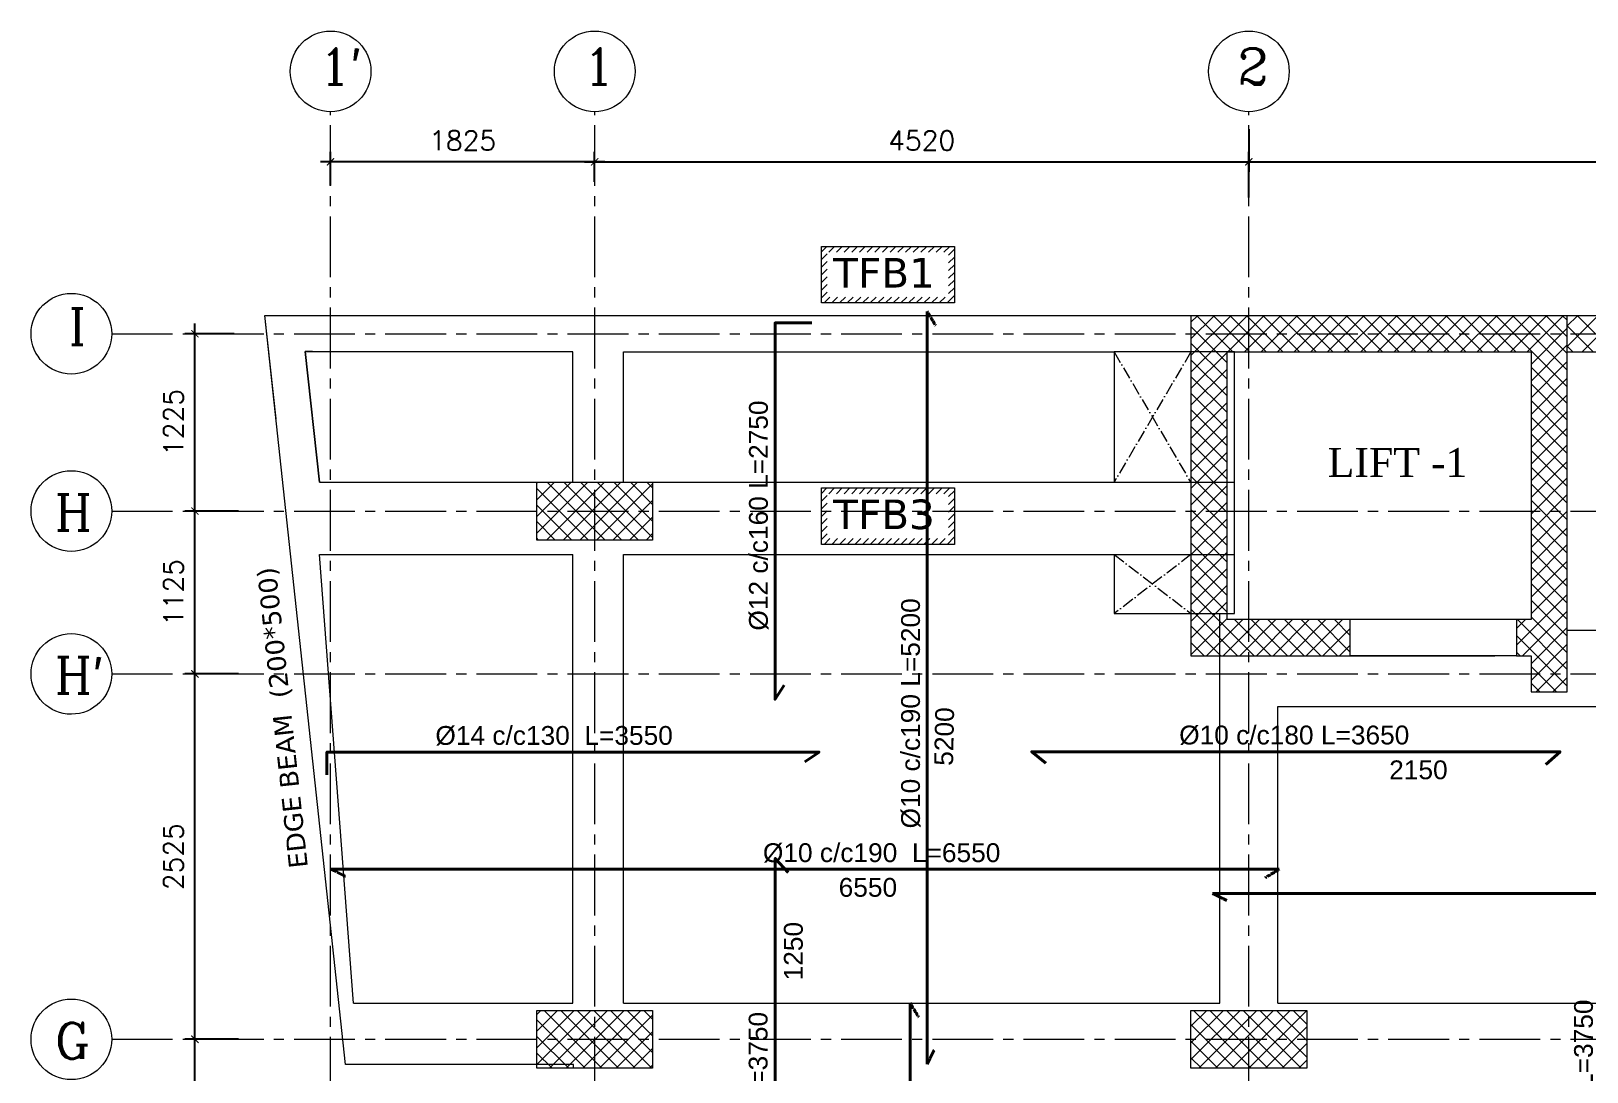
# Model space of a CAD drawing. Header units: inches. Extents: x -26151 to 62940, y -10194 to 246332.
# Drawn here: x 39775 to 40850, y 119329 to 120048 of the extents above; entities that cross this region are included whole.
import ezdxf

# ---------------------------------------------------------------- set-up
doc = ezdxf.new("R2010")
doc.units = ezdxf.units.IN
doc.header["$LTSCALE"] = 0.7
doc.header["$MEASUREMENT"] = 0
for name, pattern in [('ACAD_ISO10W100', [18, 12, -3, 0, -3]), ('CENTER2', [1.125, 0.75, -0.125, 0.125, -0.125]), ('DASHED2', [0.375, 0.25, -0.125])]:
    doc.linetypes.add(name, pattern=pattern)
doc.layers.get('0').update_dxf_attribs({"lineweight": 13})
doc.layers.get('Defpoints').update_dxf_attribs({"lineweight": 5})
for name, color, linetype, lineweight in [('axis', 254, 'ACAD_ISO10W100', 9), ('BEAM', 5, 'Continuous', 0), ('COLUMN', 4, 'Continuous', 20), ('dim', 1, 'Continuous', 25), ('hach', 9, 'Continuous', 9), ('hach 1', 254, 'Continuous', 9), ('hatch', 9, 'Continuous', 9), ('TEXT', 3, 'Continuous', 25), ('top renforcment', 7, 'Continuous', 40)]:
    doc.layers.add(name, color=color, linetype=linetype, lineweight=lineweight)
doc.styles.add('100', font='romans.shx', dxfattribs={"height": 13.5})
doc.styles.add('GENERATED_STYLE_4', font='verdanai.ttf')
doc.styles.add('QW', font='times.ttf', dxfattribs={"height": 15})
doc.styles.add('romanc', font='verdana.ttf', dxfattribs={"height": 250})
doc.styles.get("Standard").update_dxf_attribs({"font": 'arial.ttf', "height": 13})
doc.dimstyles.new('abr100', dxfattribs={"dimtxt": 15, "dimasz": 5, "dimexe": 7, "dimexo": 7, "dimgap": 8, "dimtad": 1, "dimdec": 0, "dimlfac": 10, "dimzin": 4, "dimdsep": 46, "dimtxsty": '100', "dimblk": 'ARCHTICK', "dimcen": 0.09, "dimdle": 7, "dimclrd": 1, "dimclre": 8, "dimclrt": 2, "dimadec": 0, "dimazin": 1, "dimtfac": 1, "dimtdec": 0, "dimtix": 1, "dimtofl": 0, "dimtmove": 0, "dimatfit": 3, "dimldrblk": 'ARCHTICK', "dimfxl": 0, "dimtolj": 1, "dimtzin": 0, "dimlwd": -1, "dimlwe": -1, "dimarcsym": 0})
doc.dimstyles.get("Standard").update_dxf_attribs({"dimtxt": 13, "dimasz": 5, "dimexe": 0.18, "dimexo": 0.0625, "dimgap": 6, "dimtad": 1, "dimdec": 0, "dimlfac": 10, "dimzin": 0, "dimdsep": 46, "dimtxsty": 'Standard', "dimblk": 'ARCHTICK', "dimcen": 0.09, "dimse1": 1, "dimse2": 1, "dimclrd": 1, "dimclre": 7, "dimclrt": 3, "dimadec": 0, "dimazin": 0, "dimtfac": 1, "dimtdec": 0, "dimtix": 1, "dimtofl": 0, "dimtmove": 0, "dimatfit": 3, "dimldrblk": 'ARCHTICK', "dimfxl": 0, "dimtolj": 1, "dimtzin": 0, "dimarcsym": 0})

# ---------------------------------------------------------------- blocks, each defined once
blk = doc.blocks.new('_ArchTick')
at = {"color": 0, "linetype": 'ByBlock', "lineweight": 0, "const_width": 0.15}
blk.add_lwpolyline([(-0.5, -0.5), (0.5, 0.5)], dxfattribs=at)
blk = doc.blocks.new('*D749')
at = {"layer": 'Defpoints', "color": 0, "transparency": 16777216}
for p in [(40616.5, 119957.4), (40164.5, 119936.5), (40616.5, 119925.7)]:
    blk.add_point(p, dxfattribs=at)
at = {"layer": 'dim', "color": 1, "transparency": 16777216}
blk.add_line((40157.5, 119957.4), (40623.5, 119957.4), dxfattribs=at)
at = {"layer": 'dim', "color": 8, "transparency": 16777216}
for p, q in [((40164.5, 119943.5), (40164.5, 119964.4)), ((40616.5, 119932.7), (40616.5, 119964.4))]:
    blk.add_line(p, q, dxfattribs=at)
at = {"layer": 'dim', "color": 1, "transparency": 16777216, "xscale": 5, "yscale": 5, "zscale": 5, "rotation": 180}
blk.add_blockref('_ArchTick', (40164.5, 119957.4), dxfattribs=at)
at = {"layer": 'dim', "color": 1, "transparency": 16777216, "xscale": 5, "yscale": 5, "zscale": 5}
blk.add_blockref('_ArchTick', (40616.5, 119957.4), dxfattribs=at)
at = {"layer": 'dim', "color": 2, "transparency": 16777216, "insert": (40390.5, 119972.1), "char_height": 13.5, "attachment_point": 5, "style": '100'}
blk.add_mtext('\\A1;4520', dxfattribs=at)
blk = doc.blocks.new('*D757')
at = {"layer": 'Defpoints', "color": 0, "transparency": 16777216}
for p in [(39888.3, 119351.1), (39925.5, 119351.1), (39930.5, 118976.1)]:
    blk.add_point(p, dxfattribs=at)
at = {"layer": 'dim', "color": 1, "transparency": 16777216}
blk.add_line((39888.3, 118969.1), (39888.3, 119358.1), dxfattribs=at)
at = {"layer": 'dim', "color": 8, "transparency": 16777216}
for p, q in [((39918.5, 119351.1), (39881.3, 119351.1)), ((39923.5, 118976.1), (39881.3, 118976.1))]:
    blk.add_line(p, q, dxfattribs=at)
at = {"layer": 'dim', "color": 1, "transparency": 16777216, "xscale": 5, "yscale": 5, "zscale": 5}
for p, rotation in [((39888.3, 119351.1), 90), ((39888.3, 118976.1), 270)]:
    blk.add_blockref('_ArchTick', p, dxfattribs=dict(at, rotation=rotation))
at = {"layer": 'dim', "color": 2, "transparency": 16777216, "insert": (39873.5, 119163.6), "char_height": 13.5, "attachment_point": 5, "rotation": 90, "style": '100'}
blk.add_mtext('\\A1;3750', dxfattribs=at)
blk = doc.blocks.new('*D758')
at = {"layer": 'Defpoints', "color": 0, "transparency": 16777216}
for p in [(39888.3, 119603.6), (39925.5, 119603.6), (39925.5, 119351.1)]:
    blk.add_point(p, dxfattribs=at)
at = {"layer": 'dim', "color": 8, "transparency": 16777216}
for p, q in [((39918.5, 119603.6), (39881.3, 119603.6)), ((39918.5, 119351.1), (39881.3, 119351.1))]:
    blk.add_line(p, q, dxfattribs=at)
at = {"layer": 'dim', "color": 1, "transparency": 16777216}
blk.add_line((39888.3, 119344.1), (39888.3, 119610.6), dxfattribs=at)
at = {"layer": 'dim', "color": 1, "transparency": 16777216, "xscale": 5, "yscale": 5, "zscale": 5}
for p, rotation in [((39888.3, 119603.6), 90), ((39888.3, 119351.1), 270)]:
    blk.add_blockref('_ArchTick', p, dxfattribs=dict(at, rotation=rotation))
at = {"layer": 'dim', "color": 2, "transparency": 16777216, "insert": (39873.5, 119477.3), "char_height": 13.5, "attachment_point": 5, "rotation": 90, "style": '100'}
blk.add_mtext('\\A1;2525', dxfattribs=at)
blk = doc.blocks.new('*D759')
at = {"layer": 'Defpoints', "color": 0, "transparency": 16777216}
for p in [(39888.3, 119838.6), (39922.5, 119838.6), (39925.5, 119716.1)]:
    blk.add_point(p, dxfattribs=at)
at = {"layer": 'dim', "color": 8, "transparency": 16777216}
for p, q in [((39915.5, 119838.6), (39881.3, 119838.6)), ((39918.5, 119716.1), (39881.3, 119716.1))]:
    blk.add_line(p, q, dxfattribs=at)
at = {"layer": 'dim', "color": 1, "transparency": 16777216}
blk.add_line((39888.3, 119709.1), (39888.3, 119845.6), dxfattribs=at)
at = {"layer": 'dim', "color": 1, "transparency": 16777216, "xscale": 5, "yscale": 5, "zscale": 5}
for p, rotation in [((39888.3, 119838.6), 90), ((39888.3, 119716.1), 270)]:
    blk.add_blockref('_ArchTick', p, dxfattribs=dict(at, rotation=rotation))
at = {"layer": 'dim', "color": 2, "transparency": 16777216, "insert": (39873.5, 119777.3), "char_height": 13.5, "attachment_point": 5, "rotation": 90, "style": '100'}
blk.add_mtext('\\A1;1225', dxfattribs=at)
blk = doc.blocks.new('*D760')
at = {"layer": 'Defpoints', "color": 0, "transparency": 16777216}
for p in [(39888.3, 119716.1), (39925.5, 119716.1), (39925.5, 119603.6)]:
    blk.add_point(p, dxfattribs=at)
at = {"layer": 'dim', "color": 1, "transparency": 16777216}
blk.add_line((39888.3, 119596.6), (39888.3, 119723.1), dxfattribs=at)
at = {"layer": 'dim', "color": 8, "transparency": 16777216}
for p, q in [((39918.5, 119716.1), (39881.3, 119716.1)), ((39918.5, 119603.6), (39881.3, 119603.6))]:
    blk.add_line(p, q, dxfattribs=at)
at = {"layer": 'dim', "color": 1, "transparency": 16777216, "xscale": 5, "yscale": 5, "zscale": 5}
for p, rotation in [((39888.3, 119716.1), 90), ((39888.3, 119603.6), 270)]:
    blk.add_blockref('_ArchTick', p, dxfattribs=dict(at, rotation=rotation))
at = {"layer": 'dim', "color": 2, "transparency": 16777216, "insert": (39873.5, 119659.8), "char_height": 13.5, "attachment_point": 5, "rotation": 90, "style": '100'}
blk.add_mtext('\\A1;1125', dxfattribs=at)
blk = doc.blocks.new('*D761')
at = {"layer": 'Defpoints', "color": 0, "transparency": 16777216}
for p in [(39982, 119957.4), (40164.5, 119936.8), (39982, 119934)]:
    blk.add_point(p, dxfattribs=at)
at = {"layer": 'dim', "color": 1, "transparency": 16777216}
blk.add_line((40171.5, 119957.4), (39975, 119957.4), dxfattribs=at)
at = {"layer": 'dim', "color": 8, "transparency": 16777216}
for p, q in [((39982, 119941), (39982, 119964.4)), ((40164.5, 119943.8), (40164.5, 119964.4))]:
    blk.add_line(p, q, dxfattribs=at)
at = {"layer": 'dim', "color": 1, "transparency": 16777216, "xscale": 5, "yscale": 5, "zscale": 5, "rotation": 180}
blk.add_blockref('_ArchTick', (39982, 119957.4), dxfattribs=at)
at = {"layer": 'dim', "color": 1, "transparency": 16777216, "xscale": 5, "yscale": 5, "zscale": 5}
blk.add_blockref('_ArchTick', (40164.5, 119957.4), dxfattribs=at)
at = {"layer": 'dim', "color": 2, "transparency": 16777216, "insert": (40073.3, 119972.1), "char_height": 13.5, "attachment_point": 5, "style": '100'}
blk.add_mtext('\\A1;1825', dxfattribs=at)
blk = doc.blocks.new('*D762')
at = {"layer": 'Defpoints', "color": 0, "transparency": 16777216}
for p in [(40616.5, 119987), (41256.5, 119957.4), (41256.5, 119928.3)]:
    blk.add_point(p, dxfattribs=at)
at = {"layer": 'dim', "color": 8, "transparency": 16777216}
for p, q in [((40616.5, 119980), (40616.5, 119950.4)), ((41256.5, 119935.3), (41256.5, 119964.4))]:
    blk.add_line(p, q, dxfattribs=at)
at = {"layer": 'dim', "color": 1, "transparency": 16777216}
blk.add_line((40609.5, 119957.4), (41263.5, 119957.4), dxfattribs=at)
at = {"layer": 'dim', "color": 1, "transparency": 16777216, "xscale": 5, "yscale": 5, "zscale": 5, "rotation": 180}
blk.add_blockref('_ArchTick', (40616.5, 119957.4), dxfattribs=at)
at = {"layer": 'dim', "color": 1, "transparency": 16777216, "xscale": 5, "yscale": 5, "zscale": 5}
blk.add_blockref('_ArchTick', (41256.5, 119957.4), dxfattribs=at)
at = {"layer": 'dim', "color": 2, "transparency": 16777216, "insert": (40936.5, 119972.1), "char_height": 13.5, "attachment_point": 5, "style": '100'}
blk.add_mtext('\\A1;6400', dxfattribs=at)
blk = doc.blocks.new('*D1149')
at = {"layer": 'Defpoints', "color": 0, "transparency": 16777216}
for p in [(39982.5, 119443.4, -19467.6), (40637.5, 119443.4, -59863), (40637.5, 119443.4)]:
    blk.add_point(p, dxfattribs=at)
at = {"layer": 'TEXT', "color": 3, "transparency": 16777216, "insert": (40353.3, 119456), "char_height": 13, "attachment_point": 5}
blk.add_mtext('\\A1;6550', dxfattribs=at)
blk = doc.blocks.new('*D1150')
at = {"layer": 'Defpoints', "color": 0, "transparency": 16777216}
for p in [(39982.5, 119468.5), (40637.5, 119468.5, -19467.6), (40637.5, 119466.8)]:
    blk.add_point(p, dxfattribs=at)
at = {"layer": 'TEXT', "color": 3, "transparency": 16777216, "insert": (40362.8, 119479.8), "char_height": 13, "attachment_point": 5}
blk.add_mtext('\\A1;%%C10 c/c190  L=6550', dxfattribs=at)
blk = doc.blocks.new('*D1151')
at = {"layer": 'Defpoints', "color": 0, "transparency": 16777216}
for p in [(40591.5, 119426.6, -19467.6), (41266.5, 119426.6, -59863), (41266.5, 119426.6)]:
    blk.add_point(p, dxfattribs=at)
at = {"layer": 'TEXT', "color": 3, "transparency": 16777216, "insert": (40978, 119439.2), "char_height": 13, "attachment_point": 5}
blk.add_mtext('\\A1;6750', dxfattribs=at)
blk = doc.blocks.new('*D1152')
at = {"layer": 'Defpoints', "color": 0, "transparency": 16777216}
for p in [(40591.5, 119451.8), (41266.5, 119451.8, -19467.6), (41266.5, 119450.1)]:
    blk.add_point(p, dxfattribs=at)
at = {"layer": 'TEXT', "color": 3, "transparency": 16777216, "insert": (40987.5, 119463.1), "char_height": 13, "attachment_point": 5}
blk.add_mtext('\\A1;%%C10 c/c190  L=6750', dxfattribs=at)
blk = doc.blocks.new('*D1155')
at = {"layer": 'Defpoints', "color": 0, "transparency": 16777216}
for p in [(40616.5, 119524.6, -26473), (40831.5, 119524.6, -40395.4), (40831.5, 119524.6)]:
    blk.add_point(p, dxfattribs=at)
at = {"layer": 'TEXT', "color": 3, "transparency": 16777216, "insert": (40733.7, 119537.2), "char_height": 13, "attachment_point": 5}
blk.add_mtext('\\A1;2150', dxfattribs=at)
blk = doc.blocks.new('*D1156')
at = {"layer": 'Defpoints', "color": 0, "transparency": 16777216}
for p in [(40466.5, 119549.8), (40831.5, 119549.8), (40831.5, 119548.1)]:
    blk.add_point(p, dxfattribs=at)
at = {"layer": 'TEXT', "color": 3, "transparency": 16777216, "insert": (40647.9, 119561.1), "char_height": 13, "attachment_point": 5}
blk.add_mtext('\\A1;%%C10 c/c180 L=3650', dxfattribs=at)
blk = doc.blocks.new('*D1159')
at = {"layer": 'Defpoints', "color": 0, "transparency": 16777216}
for p in [(39964.5, 119549.5), (39964.5, 119547.8), (40319.5, 119549.5, 13009.9)]:
    blk.add_point(p, dxfattribs=at)
at = {"layer": 'TEXT', "color": 3, "transparency": 16777216, "insert": (40136.5, 119560.8), "char_height": 13, "attachment_point": 5}
blk.add_mtext('\\A1;%%C14 c/c130  L=3550', dxfattribs=at)
blk = doc.blocks.new('*D1203')
at = {"layer": 'Defpoints', "color": 0, "transparency": 16777216}
for p in [(40419.5, 119854, -59863), (40424.4, 119853.9), (40409.5, 119334.1, -25376.8)]:
    blk.add_point(p, dxfattribs=at)
at = {"layer": 'TEXT', "color": 3, "transparency": 16777216, "insert": (40406.1, 119560.3), "char_height": 13, "attachment_point": 5, "rotation": 88.8981}
blk.add_mtext('\\A1;5200', dxfattribs=at)
blk = doc.blocks.new('*D1204')
at = {"layer": 'Defpoints', "color": 0, "transparency": 16777216}
for p in [(40394.3, 119854, -19467.6), (40396, 119854), (40394.3, 119333.9, -5909.2)]:
    blk.add_point(p, dxfattribs=at)
at = {"layer": 'TEXT', "color": 3, "transparency": 16777216, "insert": (40383, 119576.3), "char_height": 13, "attachment_point": 5, "rotation": 90}
blk.add_mtext('\\A1;%%C10 c/c190 L=5200', dxfattribs=at)
blk = doc.blocks.new('*D1205')
at = {"layer": 'Defpoints', "color": 0, "transparency": 16777216}
for p in [(40314.5, 119476.1, -26473), (40314.5, 119476.1), (40314.5, 119351.1, -26473)]:
    blk.add_point(p, dxfattribs=at)
at = {"layer": 'TEXT', "color": 3, "transparency": 16777216, "insert": (40301.9, 119412), "char_height": 13, "attachment_point": 5, "rotation": 90}
blk.add_mtext('\\A1;1250', dxfattribs=at)
blk = doc.blocks.new('*D1206')
at = {"layer": 'Defpoints', "color": 0, "transparency": 16777216}
for p in [(40289.3, 119476.1, 13922.4), (40290.7, 119476.1), (40289.3, 119101.1)]:
    blk.add_point(p, dxfattribs=at)
at = {"layer": 'TEXT', "color": 3, "transparency": 16777216, "insert": (40277.7, 119290.5), "char_height": 13, "attachment_point": 5, "rotation": 90}
blk.add_mtext('\\A1;%%C10 c/c170 L=3750', dxfattribs=at)
blk = doc.blocks.new('*D1207')
at = {"layer": 'Defpoints', "color": 0, "transparency": 16777216}
for p in [(40289.2, 119861.1), (40290.9, 119861.1), (40289.2, 119586.1)]:
    blk.add_point(p, dxfattribs=at)
at = {"layer": 'TEXT', "color": 3, "transparency": 16777216, "insert": (40277.9, 119713), "char_height": 13, "attachment_point": 5, "rotation": 90}
blk.add_mtext('\\A1;%%C12 c/c160 L=2750', dxfattribs=at)
blk = doc.blocks.new('*D1208')
at = {"layer": 'Defpoints', "color": 0, "transparency": 16777216}
for p in [(40407.8, 119376.1, -59863), (40407.8, 119376.1), (40407.8, 118591.1, -59863)]:
    blk.add_point(p, dxfattribs=at)
at = {"layer": 'TEXT', "color": 3, "transparency": 16777216, "insert": (40395.1, 118970), "char_height": 13, "attachment_point": 5, "rotation": 90}
blk.add_mtext('\\A1;7850', dxfattribs=at)
blk = doc.blocks.new('*D1209')
at = {"layer": 'Defpoints', "color": 0, "transparency": 16777216}
for p in [(40382.6, 119376.1, -19467.6), (40384.3, 119376.1), (40382.6, 118591, -40395.4)]:
    blk.add_point(p, dxfattribs=at)
at = {"layer": 'TEXT', "color": 3, "transparency": 16777216, "insert": (40371.3, 118966.6), "char_height": 13, "attachment_point": 5, "rotation": 90}
blk.add_mtext('\\A1;%%C10 c/c170 L=7850', dxfattribs=at)
blk = doc.blocks.new('*D1214')
at = {"layer": 'Defpoints', "color": 0, "transparency": 16777216}
for p in [(40859.6, 119476.1, 13922.4), (40861, 119476.1), (40859.6, 119101.1)]:
    blk.add_point(p, dxfattribs=at)
at = {"layer": 'TEXT', "color": 3, "transparency": 16777216, "insert": (40848, 119299.1), "char_height": 13, "attachment_point": 5, "rotation": 90}
blk.add_mtext('\\A1;%%C10 c/c150 L=3750', dxfattribs=at)

msp = doc.modelspace()

# ---------------------------------------------------------------- hatches: boundary and pattern name
at = {"layer": 'hach 1', "linetype": 'ByBlock'}
h = msp.add_hatch(dxfattribs=at)
h.set_pattern_fill('ANSI31', color=256, scale=30, style=0)
h.set_pattern_definition([(45, (52778.5635, 220.7946), (-2.65165043, 2.65165043), [])])
h.paths.add_polyline_path([(40413.11, 119898.96), (40321.17, 119898.96), (40321.17, 119859.96), (40413.11, 119859.96)])
h.paths.add_polyline_path([(40409.11, 119894.96), (40409.11, 119863.96), (40325.17, 119863.96), (40325.17, 119894.96)], flags=16)
h = msp.add_hatch(dxfattribs=at)
h.set_pattern_fill('ANSI31', color=256, scale=30, style=0)
h.set_pattern_definition([(45, (52778.5635, 53.9038), (-2.65165043, 2.65165043), [])])
h.paths.add_polyline_path([(40413.11, 119732.07), (40321.17, 119732.07), (40321.17, 119693.07), (40413.11, 119693.07)])
h.paths.add_polyline_path([(40409.11, 119728.07), (40409.11, 119697.07), (40325.17, 119697.07), (40325.17, 119728.07)], flags=16)
at = {"layer": 'hatch', "ltscale": 0.5}
h = msp.add_hatch(dxfattribs=at)
h.set_pattern_fill('NET', color=256, scale=80, angle=45, style=0)
h.set_pattern_definition([(45, (-421943.65, -142697.629), (-7.07106781, 7.07106781), []), (135, (-421943.65, -142697.629), (-7.07106781, -7.07106781), [])])
h.paths.add_polyline_path([(41054.8, 119851.08), (40984.8, 119851.08), (40984.8, 119838.58), (41054.8, 119838.58)])
h.paths.add_polyline_path([(41054.8, 119838.58), (40984.8, 119838.58), (40984.8, 119826.08), (41054.8, 119826.08)])
h.paths.add_polyline_path([(41171.38, 119838.58), (41054.8, 119838.58), (41054.8, 119826.08), (41171.38, 119826.08)])
h.paths.add_polyline_path([(41246.54, 119851.08), (41054.8, 119851.08), (41054.8, 119838.58), (41171.38, 119838.58), (41246.54, 119838.58)])
h.paths.add_polyline_path([(41246.54, 119838.58), (41171.38, 119838.58), (41171.38, 119826.08), (41216.54, 119826.08), (41246.54, 119826.08)])
h.paths.add_polyline_path([(41094.52, 119837.81), (41094.52, 119870.75), (41077.64, 119870.75), (41077.64, 119837.81)], flags=9)
h.paths.add_polyline_path([(41143.98, 119839.07), (41143.98, 119873.09), (41127.11, 119873.09), (41127.11, 119839.07)], flags=9)
h.paths.add_polyline_path([(40836.44, 119838.58), (40836.44, 119826.08), (40984.8, 119826.08), (40984.8, 119838.58)])
h.paths.add_polyline_path([(40836.44, 119851.08), (40836.44, 119838.58), (40984.8, 119838.58), (40984.8, 119851.08)])
h = msp.add_hatch(dxfattribs=at)
h.set_pattern_fill('NET', color=256, scale=65, angle=45, style=0)
h.set_pattern_definition([(45, (-389513.842, -142804.396), (-5.7452426, 5.7452426), []), (135, (-389513.842, -142804.396), (-5.7452426, -5.7452426), [])])
h.paths.add_polyline_path([(40836.54, 119591.08), (40836.54, 119851.08), (40576.54, 119851.08), (40576.54, 119616.08), (40686.54, 119616.08), (40686.54, 119641.08), (40601.54, 119641.08), (40601.54, 119826.08), (40811.54, 119826.08), (40811.54, 119641.08), (40801.54, 119641.08), (40801.54, 119616.08), (40811.54, 119616.08), (40811.54, 119591.08)])
h = msp.add_hatch(dxfattribs=at)
h.set_pattern_fill('NET', color=256, scale=65, angle=45, style=0)
h.set_pattern_definition([(45, (-421955.65, -142697.6286), (-5.7452426, 5.7452426), []), (135, (-421955.65, -142697.6286), (-5.7452426, -5.7452426), [])])
h.paths.add_polyline_path([(40124.54, 119736.08), (40204.54, 119736.08), (40204.54, 119696.08), (40124.54, 119696.08)])
h = msp.add_hatch(dxfattribs=at)
h.set_pattern_fill('NET', color=256, scale=65, angle=45, style=0)
h.set_pattern_definition([(45, (-421955.65, -142662.6286), (-5.7452426, 5.7452426), []), (135, (-421955.65, -142662.6286), (-5.7452426, -5.7452426), [])])
h.paths.add_polyline_path([(40124.54, 119371.08), (40204.54, 119371.08), (40204.54, 119331.08), (40124.54, 119331.08)])
h = msp.add_hatch(dxfattribs=at)
h.set_pattern_fill('NET', color=256, scale=65, angle=45, style=0)
h.set_pattern_definition([(45, (-421943.65, -142662.6286), (-5.7452426, 5.7452426), []), (135, (-421943.65, -142662.6286), (-5.7452426, -5.7452426), [])])
h.paths.add_polyline_path([(40576.54, 119371.08), (40656.54, 119371.08), (40656.54, 119331.08), (40576.54, 119331.08)])

# ---------------------------------------------------------------- linework, layer by layer
at = {"lineweight": 20}
for p, q in [((40801.54, 119641.08), (40686.54, 119641.08)), ((40801.54, 119616.08), (40686.54, 119616.08))]:
    msp.add_line(p, q, dxfattribs=at)
for centre in [(39982.03, 120019.84), (40164.53, 120019.84), (40616.53, 120019.84), (39802.98, 119838.58), (39802.98, 119716.08), (39802.98, 119603.58), (39802.98, 119351.08)]:
    msp.add_ellipse(centre, major_axis=(-0.02, 27.86), ratio=1, start_param=4.7118466, end_param=10.9950319, dxfattribs=at)
at = {"layer": 'axis', "linetype": 'CENTER2', "ltscale": 80}
for p, q in [((39982.04, 116601.69), (39982.04, 119991.98)), ((40164.54, 116601.69), (40164.54, 119991.98)), ((40616.54, 116601.69), (40616.54, 119991.98)), ((39830.85, 119838.58), (41995.58, 119838.58)), ((39830.85, 119716.08), (41995.58, 119716.08)), ((39830.85, 119603.58), (41995.58, 119603.58)), ((39830.85, 119351.08), (41995.58, 119351.08))]:
    msp.add_line(p, q, dxfattribs=at)
at = {"layer": 'axis'}
for p, q in [((40576.54, 119826.08), (40523.47, 119736.08)), ((40523.47, 119826.08), (40576.54, 119735.67)), ((40523.47, 119686.08), (40576.54, 119645.26)), ((40576.54, 119686.08), (40523.47, 119645.26))]:
    msp.add_line(p, q, dxfattribs=at)
at = {"layer": 'BEAM', "linetype": 'Continuous'}
for p, q in [((40149.54, 119736.08), (40149.54, 119826.08)), ((40184.54, 119736.08), (40184.54, 119826.08)), ((40184.54, 119826.08), (40523.47, 119826.08)), ((40601.54, 119826.08), (40786.54, 119826.08)), ((40836.44, 119826.08), (41206.54, 119826.08)), ((39974.29, 119736.08), (40154.54, 119736.08)), ((40184.54, 119736.08), (40606.54, 119736.08)), ((39974.35, 119686.08), (40149.54, 119686.08)), ((40149.54, 119376.08), (40149.54, 119686.08)), ((40184.54, 119686.08), (40606.54, 119686.08)), ((40184.54, 119376.08), (40184.54, 119686.08)), ((40596.54, 119376.08), (40596.54, 119645.26)), ((40836.54, 119633.89), (41246.54, 119633.89)), ((40636.54, 119616.08), (40786.54, 119616.08)), ((40636.54, 119376.08), (40636.54, 119581.08)), ((40636.54, 119581.08), (41236.54, 119581.08)), ((39997.96, 119376.08), (40149.54, 119376.08)), ((40184.54, 119376.08), (40596.54, 119376.08)), ((40636.54, 119376.08), (41236.54, 119376.08))]:
    msp.add_line(p, q, dxfattribs=at)
for points in [[(39944.38, 119779.81), (39936.69, 119851.26), (41940.27, 119851.27), (41885.63, 119326.08)], [(39974.29, 119736.08), (39964.54, 119826.26), (40149.54, 119826.26)], [(39969.65, 119826.26), (39964.54, 119826.26), (39974.29, 119736.08)], [(40523.47, 119686.08), (40523.47, 119645.26), (40606.54, 119645.26), (40606.54, 119826.08), (40523.47, 119826.08), (40523.47, 119736.08)], [(39997.96, 119376.08), (39974.35, 119686.08)]]:
    msp.add_lwpolyline(points, dxfattribs=at)
at = {"layer": 'COLUMN'}
msp.add_lwpolyline([(40836.54, 119591.08), (40836.54, 119851.08), (40576.54, 119851.08), (40576.54, 119616.08), (40686.54, 119616.08), (40686.54, 119641.08), (40601.54, 119641.08), (40601.54, 119826.08), (40811.54, 119826.08), (40811.54, 119641.08), (40811.54, 119641.08), (40801.54, 119641.08), (40801.54, 119616.08), (40811.54, 119616.08), (40811.54, 119591.08), (40836.54, 119591.08), (40836.54, 119591.08)], dxfattribs=at)
for points in [[(40124.54, 119736.08), (40204.54, 119736.08), (40204.54, 119696.08), (40124.54, 119696.08)], [(40124.54, 119371.08), (40204.54, 119371.08), (40204.54, 119331.08), (40124.54, 119331.08)], [(40124.54, 119371.08), (40204.54, 119371.08), (40204.54, 119331.08), (40124.54, 119331.08)], [(40576.54, 119371.08), (40656.54, 119371.08), (40656.54, 119331.08), (40576.54, 119331.08)]]:
    msp.add_lwpolyline(points, close=True, dxfattribs=at)
at = {"layer": 'hach', "color": 6, "linetype": 'ByBlock'}
msp.add_lwpolyline([(40149.97, 119331.08), (40149.97, 119333.79), (39992.34, 119333.79), (39936.69, 119851.26), (40100.57, 119851.26), (40156.97, 119851.26), (41940.27, 119851.27), (41914.5, 119603.58), (41885.63, 119326.08), (41725.25, 119326.08), (41725.25, 119260), (41745.25, 119260), (41745.25, 119040), (41725.25, 119040), (41725.25, 118881.03), (41745.25, 118881.03), (41745.25, 118661.03), (41725.25, 118661.03), (41725.25, 118498.93)], dxfattribs=at)
at = {"layer": 'hach 1', "linetype": 'ByBlock'}
for points in [[(40321.17, 119898.96), (40413.11, 119898.96), (40413.11, 119859.96), (40321.17, 119859.96)], [(40321.17, 119732.07), (40413.11, 119732.07), (40413.11, 119693.07), (40321.17, 119693.07)]]:
    msp.add_lwpolyline(points, close=True, dxfattribs=at)
at = {"layer": 'top renforcment', "color": 4, "linetype": 'DASHED2', "ltscale": 2}
msp.add_lwpolyline([(40399.12, 119343.69), (40394.32, 119333.95), (40394.32, 119853.97), (40400.14, 119844.23)], dxfattribs=at)
at = {"layer": 'top renforcment', "color": 3}
msp.add_lwpolyline([(40295.42, 119595.82), (40289.14, 119586.08), (40289.15, 119846.08), (40314.64, 119846.08)], dxfattribs=at)
for points, elevation in [([(40309.8, 119542.77), (40319.55, 119549.57), (39979.51, 119549.56), (39979.51, 119533.77)], -18919.03), ([(40476.29, 119541.92), (40466.54, 119549.79), (40831.55, 119549.79), (40821.8, 119540.91)], -18919.03), ([(40297.17, 119110.83), (40289.3, 119101.08), (40289.3, 119476.08), (40298.18, 119466.34)], 1096.17)]:
    msp.add_lwpolyline(points, dxfattribs=dict(at, elevation=elevation))
at = {"layer": 'top renforcment', "color": 4, "linetype": 'DASHED2', "ltscale": 2}
for points, elevation in [([(39992.26, 119463.75), (39982.51, 119468.56), (40637.54, 119468.56), (40627.8, 119462.74)], -11818.36), ([(40601.25, 119446.98), (40591.51, 119451.78), (41266.54, 119451.78), (41256.8, 119445.96)], -11818.36), ([(40387.39, 118600.79), (40382.59, 118591.05), (40382.58, 119376.08), (40388.4, 119366.34)], 34486.2)]:
    msp.add_lwpolyline(points, dxfattribs=dict(at, elevation=elevation))

# ---------------------------------------------------------------- texts
at = {"layer": 'TEXT', "color": 2, "style": 'romanc'}
for s, p in [('TFB1', (40329.37, 119870.53)), ('TFB3', (40329.37, 119703.64))]:
    msp.add_text(s, height=20.4, dxfattribs=at).set_placement(p)
at = {"layer": 'TEXT', "color": 7, "style": 'QW'}
msp.add_text('LIFT -1', height=20, dxfattribs=at).set_placement((40670.99, 119739.63))
at = {"layer": 'TEXT', "color": 2, "style": 'romanc'}
msp.add_text('EDGE BEAM  (200*500)', height=13, rotation=96.13805, dxfattribs=at).set_placement((39966.38, 119470.02))
at = {"layer": 'TEXT', "char_height": 25, "attachment_point": 1, "style": 'GENERATED_STYLE_4'}
for s, insert in [("{\\Fromanc|c0;1'}", (39974.11, 120035.78)), ('{\\Fromanc|c0;1}', (40156.61, 120035.78)), ('{\\Fromanc|c0;2}', (40608.61, 120035.78)), ('{\\Fromanc|c0;I}', (39801.23, 119856.02)), ('{\\Fromanc|c0;H}', (39791.53, 119727.59)), ("{\\Fromanc|c0;H'}", (39791.53, 119615.09)), ('{\\Fromanc|c0;G}', (39791.53, 119362.59))]:
    msp.add_mtext(s, dxfattribs=dict(at, insert=insert))

# ---------------------------------------------------------------- dimensions: what is measured, and where the dimension line sits
at = {"layer": 'dim'}
for base, p1, p2, picture, middle in [((39982.04, 119957.35), (40164.54, 119936.82), (39982.04, 119934.04), '*D761', (40073.29, 119972.1)), ((40616.54, 119957.35), (40164.54, 119936.47), (40616.54, 119925.69), '*D749', (40390.54, 119972.1)), ((41256.54, 119957.35), (40616.54, 119986.98), (41256.54, 119928.32), '*D762', (40936.54, 119972.1))]:
    dim = msp.add_linear_dim(base=base, p1=p1, p2=p2, dimstyle='abr100', dxfattribs=at)
    dim.commit()
    dim.dimension.update_dxf_attribs({"geometry": picture, "text_midpoint": middle})
for base, p1, p2, picture, middle in [((39888.26, 119838.58), (39925.47, 119716.08), (39922.53, 119838.58), '*D759', (39873.51, 119777.33)), ((39888.26, 119716.08), (39925.47, 119603.58), (39925.47, 119716.08), '*D760', (39873.51, 119659.83)), ((39888.26, 119603.58), (39925.47, 119351.08), (39925.47, 119603.58), '*D758', (39873.51, 119477.33)), ((39888.26, 119351.08), (39930.47, 118976.08), (39925.47, 119351.08), '*D757', (39873.51, 119163.58))]:
    dim = msp.add_linear_dim(base=base, p1=p1, p2=p2, angle=90, dimstyle='abr100', dxfattribs=at)
    dim.commit()
    dim.dimension.update_dxf_attribs({"geometry": picture, "text_midpoint": middle})
at = {"layer": 'TEXT'}
for base, p1, p2, angle, text, picture, middle in [((40290.87, 119861.08, 13009.85), (40289.18, 119586.08, 13009.85), (40289.18, 119861.08, 13009.85), 90, '%%C12 c/c160 L=<>', '*D1207', (40290.87, 119713.03, 13009.85)), ((40396.04, 119853.97, 13009.85), (40394.35, 119333.95, 7100.68), (40394.35, 119853.97, -6457.78), 90, '%%C10 c/c190 L=<>', '*D1204', (40396.04, 119576.29, 13009.85)), ((39964.51, 119547.84, -5909.18), (40319.55, 119549.53, 7100.68), (39964.51, 119549.53, -5909.18), 180, '%%C14 c/c130  L=<>', '*D1159', (40136.54, 119547.84, -5909.18)), ((40290.72, 119476.08, 14106.02), (40289.33, 119101.08, 14106.02), (40289.33, 119476.08, 28028.42), 90, '%%C10 c/c170 L=<>', '*D1206', (40290.72, 119290.53, 14106.02)), ((40860.99, 119476.09, 14106.02), (40859.59, 119101.09, 14106.02), (40859.59, 119476.09, 28028.42), 90, '%%C10 c/c150 L=<>', '*D1214', (40860.99, 119299.05, 14106.02)), ((40384.31, 119376.08, 47496.06), (40382.62, 118591.05, 7100.68), (40382.62, 119376.08, 28028.42), 90, '%%C10 c/c170 L=<>', '*D1209', (40384.31, 118966.65, 47496.06))]:
    dim = msp.add_linear_dim(base=base, p1=p1, p2=p2, angle=angle, text=text, dimstyle='Standard', override={"dimsd1": 1, "dimsd2": 1, "dimfxl": 0.1, "dimfxlon": 1}, dxfattribs=at)
    dim.commit()
    dim.dimension.update_dxf_attribs({"geometry": picture, "text_midpoint": middle, "dimtype": 160})
for base, p1, p2, angle, picture, middle in [((40424.39, 119853.88, 25376.82), (40409.51, 119334.08), (40419.51, 119853.97, -34486.2), 88.89806, '*D1203', (40418.74, 119560.04, 25376.82)), ((40831.54, 119524.59, 6457.78), (40616.54, 119524.59, -20015.2), (40831.54, 119524.59, -33937.6), 360, '*D1155', (40733.74, 119524.59, 6457.78)), ((40314.5, 119476.08, 26472.98), (40314.5, 119351.08), (40314.5, 119476.08), 90, '*D1205', (40314.5, 119411.99, 26472.98)), ((40637.54, 119443.36, 13558.46), (39982.55, 119443.36, -5909.18), (40637.54, 119443.36, -46304.56), 360, '*D1149', (40353.31, 119443.36, 13558.46)), ((41266.54, 119426.59, 13558.46), (40591.54, 119426.59, -5909.18), (41266.54, 119426.59, -46304.56), 360, '*D1151', (40977.96, 119426.59, 13558.46)), ((40407.78, 119376.08, 59863.02), (40407.78, 118591.08), (40407.78, 119376.08), 90, '*D1208', (40407.78, 118969.97, 59863.02))]:
    dim = msp.add_linear_dim(base=base, p1=p1, p2=p2, angle=angle, dimstyle='Standard', override={"dimsd1": 1, "dimsd2": 1, "dimfxl": 0.1, "dimfxlon": 1}, dxfattribs=at)
    dim.commit()
    dim.dimension.update_dxf_attribs({"geometry": picture, "text_midpoint": middle, "dimtype": 161})
for base, p1, p2, text, picture, middle in [((40831.54, 119548.06, -5909.18), (40466.54, 119549.76, -5909.18), (40831.54, 119549.76, -5909.18), '%%C10 c/c180 L=<>', '*D1156', (40647.92, 119548.06, -5909.18)), ((40637.54, 119466.83, 1191.5), (39982.51, 119468.53, 1191.5), (40637.54, 119468.53, -18276.14), '%%C10 c/c190  L=<>', '*D1150', (40362.81, 119466.83, 1191.5)), ((41266.54, 119450.05, 1191.5), (40591.51, 119451.75, 1191.5), (41266.54, 119451.75, -18276.14), '%%C10 c/c190  L=<>', '*D1152', (40987.46, 119450.05, 1191.5))]:
    dim = msp.add_linear_dim(base=base, p1=p1, p2=p2, text=text, dimstyle='Standard', override={"dimsd1": 1, "dimsd2": 1, "dimfxl": 0.1, "dimfxlon": 1}, dxfattribs=at)
    dim.commit()
    dim.dimension.update_dxf_attribs({"geometry": picture, "text_midpoint": middle, "dimtype": 160})

doc.saveas('drawing.dxf')
